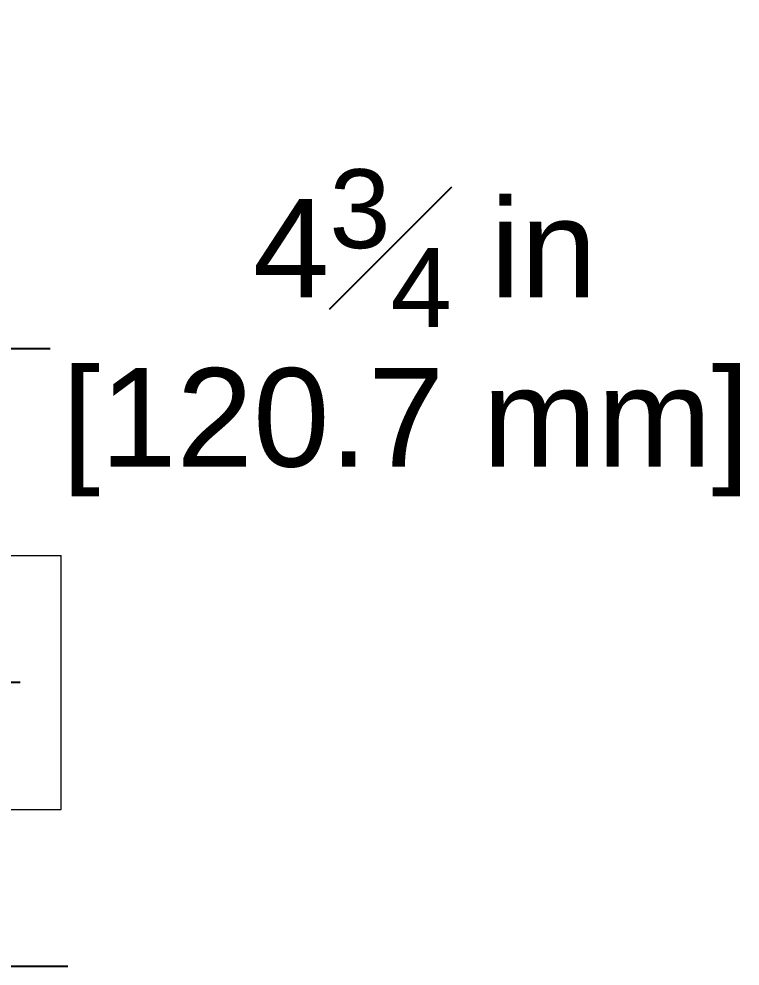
# Model space of a CAD drawing. Header units: inches. Extents: x 14 to 368, y 5 to 236.
# Drawn here: x 302.07 to 314.15, y 37.95 to 53.81 of the extents above; entities that cross this region are included whole.
import ezdxf

# ---------------------------------------------------------------- set-up
doc = ezdxf.new("R2010")
doc.units = ezdxf.units.IN
doc.header["$LTSCALE"] = 11
doc.header["$MEASUREMENT"] = 0
doc.layers.add('Dimension (ANSI)', color=7, linetype='Continuous', lineweight=25)
doc.layers.add('Visible (ANSI)', color=7, linetype='Continuous', lineweight=50)
doc.styles.add('MEMCOR Medium', font='arial.ttf')
doc.dimstyles.new('Default (ANSI)', dxfattribs={"dimscale": 11, "dimtxt": 0.15, "dimasz": 0.098425, "dimexe": 0.125, "dimexo": 0.0625, "dimgap": 0.031496, "dimtad": 0, "dimtih": 1, "dimtoh": 1, "dimdec": 4, "dimrnd": 1e-08, "dimzin": 3, "dimdsep": 46, "dimlunit": 5, "dimtxsty": 'MEMCOR Medium', "dimcen": 0.09, "dimdle": 0.393701, "dimclrd": 256, "dimclre": 256, "dimclrt": 256, "dimadec": 0, "dimazin": 1, "dimtfac": 0.8, "dimtofl": 0, "dimtmove": 0, "dimatfit": 3, "dimfxl": 1, "dimfrac": 1, "dimtolj": 1, "dimtzin": 4, "dimlwd": -1, "dimlwe": -1, "dimarcsym": 0})

# ---------------------------------------------------------------- blocks, each defined once
blk = doc.blocks.new('*D32')
at = {"layer": 'Defpoints', "color": 0, "transparency": 16777216}
for p in [(301.509, 42.696), (302.777, 42.696), (296.066, 37.946)]:
    blk.add_point(p, dxfattribs=at)
at = {"layer": 'Dimension (ANSI)', "transparency": 16777216}
for p, q in [((301.509, 42.696), (301.509, 48.29)), ((301.509, 48.29), (302.591, 48.29)), ((302.089, 42.696), (300.134, 42.696)), ((301.509, 39.028), (301.509, 41.613)), ((296.754, 37.946), (302.884, 37.946))]:
    blk.add_line(p, q, dxfattribs=at)
for points in [[(301.328, 41.613), (301.689, 41.613), (301.509, 42.696)], [(301.328, 39.028), (301.689, 39.028), (301.509, 37.946)]]:
    blk.add_solid(points, dxfattribs=at)
at = {"layer": 'Dimension (ANSI)', "transparency": 16777216, "char_height": 1.65, "attachment_point": 5, "style": 'MEMCOR Medium'}
for s, insert in [('\\A1; 4{\\H0.8x;\\S3#4;} in', (308.55, 49.971)), ('\\A1;[120.7 mm]', (308.55, 46.887))]:
    blk.add_mtext(s, dxfattribs=dict(at, insert=insert))

msp = doc.modelspace()

# ---------------------------------------------------------------- linework, layer by layer
at = {"layer": 'Visible (ANSI)', "linetype": 'Continuous', "lineweight": 18}
for p, q in [((301.714411, 44.82051), (302.776911, 44.82051)), ((302.776911, 40.57051), (302.776911, 44.82051)), ((301.714411, 40.57051), (302.776911, 40.57051))]:
    msp.add_line(p, q, dxfattribs=at)

# ---------------------------------------------------------------- dimensions: what is measured, and where the dimension line sits
at = {"layer": 'Dimension (ANSI)'}
dim = msp.add_linear_dim(base=(301.508621, 42.69551), p1=(296.066432, 37.94551), p2=(302.776911, 42.69551), angle=270, text=' <> in\\X[120.7 mm]', dimstyle='Default (ANSI)', override={"dimgap": 0.031496, "dimdec": 4, "dimpost": '', "dimtol": 0, "dimlim": 0, "dimtp": 0, "dimtm": 0, "dimtdec": 2, "dimatfit": 2}, dxfattribs=at)
dim.commit()
dim.dimension.update_dxf_attribs({"geometry": '*D32', "text_midpoint": (308.549556, 48.290443), "dimtype": 160})

doc.saveas('drawing.dxf')
